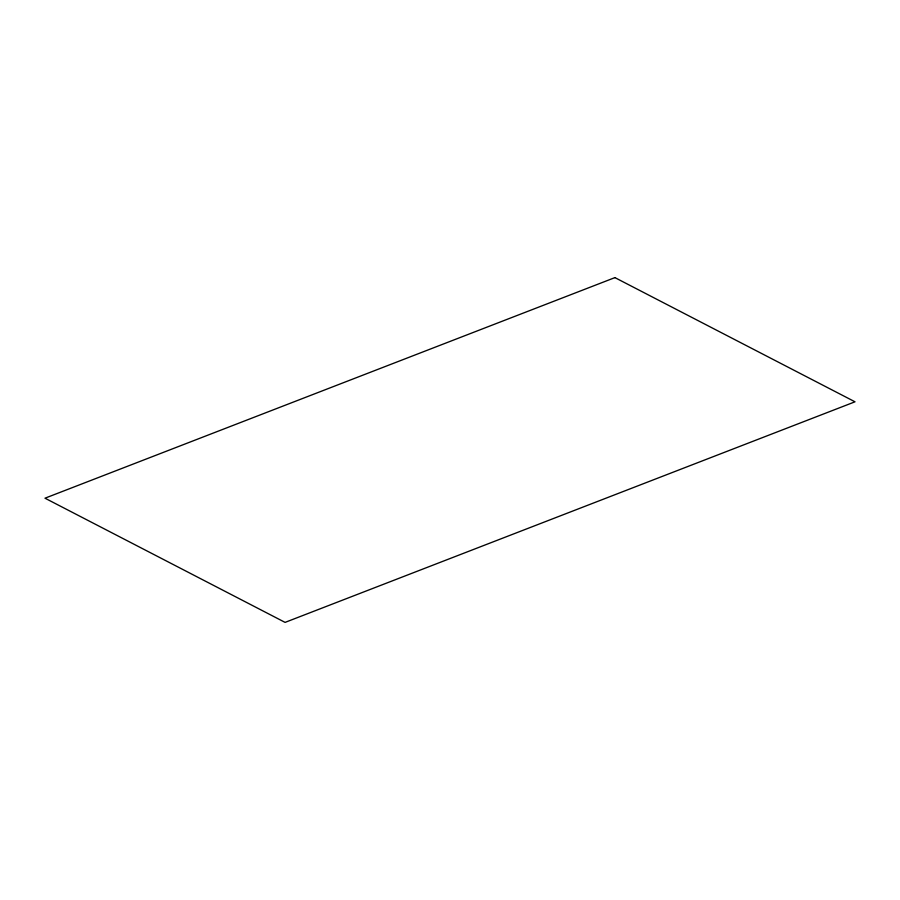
<?xml version="1.0" encoding="UTF-8"?>
<svg xmlns="http://www.w3.org/2000/svg" width="900" height="900" viewBox="0 0 900 900"><rect width="100%" height="100%" fill="white"/><g stroke="black" fill="none" stroke-linecap="round" stroke-linejoin="round"><path stroke-width="1.35" d="M614.914 277.616L45 498.195L285.086 622.384L855 401.805L614.914 277.616"/></g></svg>
